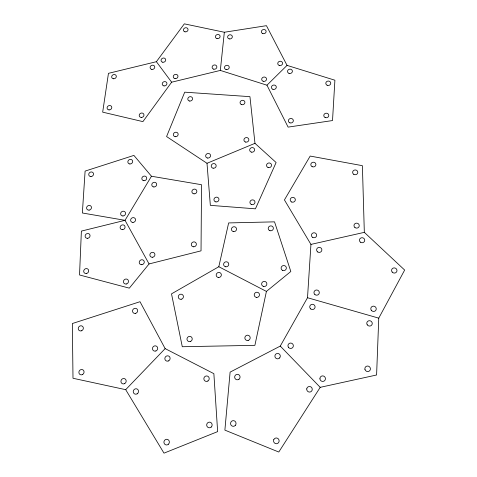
<?xml version="1.0" encoding="UTF-8"?>
<svg xmlns="http://www.w3.org/2000/svg" width="477" height="477" viewBox="0 0 477 477"><rect width="100%" height="100%" fill="white"/><g stroke="black" fill="none" stroke-linecap="round" stroke-linejoin="round"><path stroke-width="0.72" d="M378.762 318.141L376.597 374.994L320.21 387.336L278.783 452.035L224.882 430.129L230.105 372.132L280.267 346.087L307.51 297.72L310.938 244.403L284.429 199.923L310.181 156.068L362.389 165.68L364.327 232.353L404.657 270.06L378.762 318.141L307.51 297.72M220.332 70.423L224.333 32.251L266.44 25.675L287.053 65.385L334.902 80.214L332.517 120.556L288.108 127.115L266.959 85.198L220.332 70.423L171.637 82.199L142.909 121.623L102.674 112.149L108.458 73.339L156.396 61.694L184.325 23.85L224.333 32.251M266.416 291.417L254.891 345.336L182.28 346.725L171.511 293.85L218.812 266.726L228.644 222.926L274.537 221.853L290.827 271.491L266.416 291.417L218.812 266.726M151.465 176.24L125.028 220.326L81.388 231.089L79.528 274.973L129.321 288.15L149.068 263.942L201.032 250.848L201.527 184.718L151.465 176.24L133.9 155.407L85.103 171.094L82.36 212.992L125.028 220.326L149.068 263.942M125.695 389.673L165.143 348.615L140.011 301.714L72.343 323.531L72.999 378.267L125.695 389.673L163.987 453.15L217.637 431.619L213.869 373.664L165.143 348.615M266.959 85.198L287.053 65.385M207 163.289L254.974 143.333L276.111 162.52L255.428 208.825L210.345 205.354L207 163.289L166.58 136.559L184.718 92.174L249.942 96.658L254.974 143.333M310.938 244.403L364.327 232.353M280.267 346.087L320.21 387.336M156.396 61.694L171.637 82.199M87.637 238.309A2.558 2.331 -38.7 0 0 89.7 234.469A2.558 2.331 -38.7 0 0 85.419 234.922A2.558 2.331 -38.7 0 0 87.637 238.309M86.474 273.494A2.6 2.391 -42.8 0 0 88.197 269.41A2.6 2.391 -42.8 0 0 83.886 270.262A2.6 2.391 -42.8 0 0 86.474 273.494M126.292 284A2.618 2.445 -42.2 0 0 127.973 279.862A2.618 2.445 -42.2 0 0 123.615 280.72A2.618 2.445 -42.2 0 0 126.292 284M141.854 264.705A2.594 2.427 -38.1 0 0 143.893 260.764A2.594 2.427 -38.1 0 0 139.511 261.217A2.594 2.427 -38.1 0 0 141.854 264.705M122.672 229.681A2.546 2.349 -35.3 0 0 124.7 225.848A2.546 2.349 -35.3 0 0 120.395 226.307A2.546 2.349 -35.3 0 0 122.672 229.681M132.946 222.425A2.54 2.349 -33.6 0 0 135.313 218.782A2.54 2.349 -33.6 0 0 131.02 218.842A2.54 2.349 -33.6 0 0 132.946 222.425M152.515 257.264A2.582 2.421 -36 0 0 154.53 253.335A2.582 2.421 -36 0 0 150.154 253.788A2.582 2.421 -36 0 0 152.515 257.264M193.74 246.818A2.576 2.439 -29.4 0 0 196.077 243.079A2.576 2.439 -29.4 0 0 191.676 243.127A2.576 2.439 -29.4 0 0 193.74 246.818M194.044 193.847A2.522 2.343 -24 0 0 196.679 190.46A2.522 2.343 -24 0 0 192.398 190.132A2.522 2.343 -24 0 0 194.044 193.847M153.874 186.96A2.504 2.302 -28.1 0 0 156.522 183.603A2.504 2.302 -28.1 0 0 152.306 183.287A2.504 2.302 -28.1 0 0 153.874 186.96M129.881 163.969A2.474 2.242 -28.6 0 0 132.523 160.677A2.474 2.242 -28.6 0 0 128.379 160.379A2.474 2.242 -28.6 0 0 129.881 163.969M90.958 176.562A2.48 2.236 -32.7 0 0 93.313 173.056A2.48 2.236 -32.7 0 0 89.145 173.139A2.48 2.236 -32.7 0 0 90.958 176.562M89.08 210.124A2.522 2.29 -35.7 0 0 91.119 206.362A2.522 2.29 -35.7 0 0 86.886 206.821A2.522 2.29 -35.7 0 0 89.08 210.124M122.953 215.974A2.534 2.325 -33.8 0 0 125.32 212.354A2.534 2.325 -33.8 0 0 121.051 212.42A2.534 2.325 -33.8 0 0 122.953 215.974M143.905 180.717A2.498 2.284 -28.6 0 0 146.558 177.384A2.498 2.284 -28.6 0 0 142.367 177.074A2.498 2.284 -28.6 0 0 143.905 180.717M282.628 270.399A2.629 2.546 -9.2 0 0 286.355 267.824A2.629 2.546 -9.2 0 0 282.223 266.005A2.629 2.546 -9.2 0 0 282.628 270.399M269.934 230.689A2.588 2.463 -12.4 0 0 273.333 227.851A2.588 2.463 -12.4 0 0 269.123 226.503A2.588 2.463 -12.4 0 0 269.934 230.689M233.331 231.578A2.57 2.445 -20.5 0 0 236.455 228.453A2.57 2.445 -20.5 0 0 232.174 227.505A2.57 2.445 -20.5 0 0 233.331 231.578M225.764 266.798A2.606 2.504 -26.1 0 0 228.608 263.334A2.606 2.504 -26.1 0 0 224.19 262.755A2.606 2.504 -26.1 0 0 225.764 266.798M263.602 286.462A2.635 2.57 -17.2 0 0 266.774 283.219A2.635 2.57 -17.2 0 0 262.356 282.193A2.635 2.57 -17.2 0 0 263.602 286.462M190.389 341.514A2.695 2.6 -51 0 0 191.39 336.995A2.695 2.6 -51 0 0 187.032 338.521A2.695 2.6 -51 0 0 190.389 341.514M248.129 340.447A2.695 2.653 -45.2 0 0 249.477 335.999A2.695 2.653 -45.2 0 0 244.969 337.108A2.695 2.653 -45.2 0 0 248.129 340.447M256.453 297.392A2.647 2.582 -21.9 0 0 259.315 293.844A2.647 2.582 -21.9 0 0 254.801 293.23A2.647 2.582 -21.9 0 0 256.453 297.392M218.591 277.507A2.618 2.516 -29.6 0 0 221.107 273.78A2.618 2.516 -29.6 0 0 216.624 273.613A2.618 2.516 -29.6 0 0 218.591 277.507M181.117 299.282A2.635 2.522 -40.4 0 0 182.935 295.138A2.635 2.522 -40.4 0 0 178.476 295.806A2.635 2.522 -40.4 0 0 181.117 299.282M251.695 204.597A2.552 2.403 -15.4 0 0 254.939 201.676A2.552 2.403 -15.4 0 0 250.741 200.543A2.552 2.403 -15.4 0 0 251.695 204.597M268.074 167.499A2.522 2.343 -11.9 0 0 271.538 164.929A2.522 2.343 -11.9 0 0 267.514 163.474A2.522 2.343 -11.9 0 0 268.074 167.499M251.409 152.133A2.504 2.307 -14.1 0 0 254.587 149.307A2.504 2.307 -14.1 0 0 250.473 148.246A2.504 2.307 -14.1 0 0 251.409 152.133M213.147 168.196A2.504 2.313 -19.8 0 0 216.069 165.096A2.504 2.313 -19.8 0 0 211.877 164.398A2.504 2.313 -19.8 0 0 213.147 168.196M215.902 201.902A2.534 2.373 -21.4 0 0 218.86 198.724A2.534 2.373 -21.4 0 0 214.608 197.991A2.534 2.373 -21.4 0 0 215.902 201.902M241.744 104.672A2.451 2.212 -14.4 0 0 244.868 101.935A2.451 2.212 -14.4 0 0 240.849 100.945A2.451 2.212 -14.4 0 0 241.744 104.672M189.637 101.041A2.427 2.176 -19.7 0 0 192.487 98.083A2.427 2.176 -19.7 0 0 188.445 97.463A2.427 2.176 -19.7 0 0 189.637 101.041M175.172 136.708A2.457 2.23 -22.6 0 0 178.07 133.685A2.457 2.23 -22.6 0 0 173.986 133.029A2.457 2.23 -22.6 0 0 175.172 136.708M207.561 158.048A2.492 2.29 -20 0 0 210.47 154.971A2.492 2.29 -20 0 0 206.302 154.286A2.492 2.29 -20 0 0 207.561 158.048M245.643 142.068A2.486 2.284 -14.7 0 0 248.809 139.266A2.486 2.284 -14.7 0 0 244.719 138.223A2.486 2.284 -14.7 0 0 245.643 142.068M289.921 122.857A2.492 2.272 -9 0 0 293.325 120.359A2.492 2.272 -9 0 0 289.336 118.97A2.492 2.272 -9 0 0 289.921 122.857M325.147 117.521A2.51 2.278 -5 0 0 328.796 115.333A2.51 2.278 -5 0 0 324.938 113.58A2.51 2.278 -5 0 0 325.147 117.521M327.144 85.252A2.474 2.218 -5.5 0 0 330.752 83.105A2.474 2.218 -5.5 0 0 326.942 81.412A2.474 2.218 -5.5 0 0 327.144 85.252M289.038 73.386A2.445 2.182 -9.4 0 0 292.377 70.96A2.445 2.182 -9.4 0 0 288.472 69.648A2.445 2.182 -9.4 0 0 289.038 73.386M272.927 89.306A2.451 2.2 -11 0 0 276.29 86.862A2.451 2.2 -11 0 0 272.385 85.532A2.451 2.2 -11 0 0 272.927 89.306M213.744 69.177A2.403 2.135 -16.5 0 0 216.826 66.512A2.403 2.135 -16.5 0 0 212.903 65.576A2.403 2.135 -16.5 0 0 213.744 69.177M217.029 38.607A2.379 2.081 -15.7 0 0 220.07 35.996A2.379 2.081 -15.7 0 0 216.194 35.101A2.379 2.081 -15.7 0 0 217.029 38.607M184.969 31.816A2.355 2.051 -18.1 0 0 188.01 29.228A2.355 2.051 -18.1 0 0 184.188 28.346A2.355 2.051 -18.1 0 0 184.969 31.816M162.824 62.243A2.379 2.093 -20.7 0 0 165.632 59.369A2.379 2.093 -20.7 0 0 161.685 58.802A2.379 2.093 -20.7 0 0 162.824 62.243M175.059 78.633A2.403 2.129 -20.2 0 0 177.885 75.724A2.403 2.129 -20.2 0 0 173.89 75.139A2.403 2.129 -20.2 0 0 175.059 78.633M263.173 81.263A2.439 2.182 -12 0 0 266.524 78.83A2.439 2.182 -12 0 0 262.648 77.518A2.439 2.182 -12 0 0 263.173 81.263M279.242 65.444A2.433 2.164 -10.4 0 0 282.575 63.036A2.433 2.164 -10.4 0 0 278.693 61.742A2.433 2.164 -10.4 0 0 279.242 65.444M262.827 33.587A2.391 2.099 -11.8 0 0 266.112 31.226A2.391 2.099 -11.8 0 0 262.314 29.991A2.391 2.099 -11.8 0 0 262.827 33.587M229.258 38.905A2.385 2.087 -14.7 0 0 232.293 36.288A2.385 2.087 -14.7 0 0 228.4 35.393A2.385 2.087 -14.7 0 0 229.258 38.905M226.116 69.541A2.409 2.141 -15.4 0 0 229.193 66.869A2.409 2.141 -15.4 0 0 225.251 65.933A2.409 2.141 -15.4 0 0 226.116 69.541M109.054 109.901A2.415 2.135 -26.9 0 0 111.648 106.735A2.415 2.135 -26.9 0 0 107.611 106.49A2.415 2.135 -26.9 0 0 109.054 109.901M141.234 117.443A2.427 2.17 -24.8 0 0 143.81 114.247A2.427 2.17 -24.8 0 0 139.725 113.997A2.427 2.17 -24.8 0 0 141.234 117.443M164.016 85.908A2.403 2.135 -21.4 0 0 166.849 82.986A2.403 2.135 -21.4 0 0 162.86 82.402A2.403 2.135 -21.4 0 0 164.016 85.908M151.859 69.427A2.385 2.099 -21.8 0 0 154.679 66.547A2.385 2.099 -21.8 0 0 150.738 65.975A2.385 2.099 -21.8 0 0 151.859 69.427M113.621 78.783A2.385 2.087 -25 0 0 116.179 75.682A2.385 2.087 -25 0 0 112.19 75.467A2.385 2.087 -25 0 0 113.621 78.783M211.228 427.052A2.838 2.731 -77.2 0 0 210.274 422.258A2.838 2.731 -77.2 0 0 206.732 425.585A2.838 2.731 -77.2 0 0 211.228 427.052M207.883 381.016A2.755 2.671 -64.8 0 0 207.871 376.27A2.755 2.671 -64.8 0 0 203.852 378.75A2.755 2.671 -64.8 0 0 207.883 381.016M168.536 360.91A2.725 2.606 -56.3 0 0 169.061 356.271A2.725 2.606 -56.3 0 0 164.863 358.293A2.725 2.606 -56.3 0 0 168.536 360.91M137.161 393.823A2.779 2.618 -61.8 0 0 137.269 389.077A2.779 2.618 -61.8 0 0 133.238 391.551A2.779 2.618 -61.8 0 0 137.161 393.823M168.417 444.23A2.868 2.707 -73.3 0 0 167.54 439.4A2.868 2.707 -73.3 0 0 163.963 442.739A2.868 2.707 -73.3 0 0 168.417 444.23M135.587 313.365A2.653 2.498 -46.6 0 0 137.03 309.054A2.653 2.498 -46.6 0 0 132.66 310.175A2.653 2.498 -46.6 0 0 135.587 313.365M81.489 330.805A2.677 2.474 -50.6 0 0 82.587 326.375A2.677 2.474 -50.6 0 0 78.317 327.926A2.677 2.474 -50.6 0 0 81.489 330.805M82.42 374.606A2.743 2.534 -56.8 0 0 83.081 369.967A2.743 2.534 -56.8 0 0 78.896 371.982A2.743 2.534 -56.8 0 0 82.42 374.606M124.563 383.669A2.761 2.588 -59.4 0 0 125.159 378.976A2.761 2.588 -59.4 0 0 120.943 381.016A2.761 2.588 -59.4 0 0 124.563 383.669M155.866 350.989A2.707 2.576 -53.8 0 0 156.861 346.445A2.707 2.576 -53.8 0 0 152.527 348.025A2.707 2.576 -53.8 0 0 155.866 350.989M319.924 378.827A2.802 2.749 53 0 0 324.253 380.974A2.802 2.749 53 0 0 323.865 376.168A2.802 2.749 53 0 0 319.924 378.827M364.971 369.502A2.832 2.737 41.3 0 0 369.669 370.772A2.832 2.737 41.3 0 0 368.292 366.121A2.832 2.737 41.3 0 0 364.971 369.502M367.23 324.807A2.767 2.665 26.6 0 0 371.977 324.652A2.767 2.665 26.6 0 0 369.353 320.699A2.767 2.665 26.6 0 0 367.23 324.807M310.682 308.911A2.689 2.635 7.9 0 0 315.058 307.391A2.689 2.635 7.9 0 0 311.505 304.427A2.689 2.635 7.9 0 0 310.682 308.911M288.346 347.178A2.713 2.701 23.8 0 0 293.039 347.041A2.713 2.701 23.8 0 0 290.565 343.052A2.713 2.701 23.8 0 0 288.346 347.178M392.195 272.081A2.719 2.582 17.1 0 0 396.822 271.449A2.719 2.582 17.1 0 0 393.817 267.913A2.719 2.582 17.1 0 0 392.195 272.081M360.409 242.161A2.659 2.522 7.9 0 0 364.708 240.664A2.659 2.522 7.9 0 0 361.143 237.856A2.659 2.522 7.9 0 0 360.409 242.161M317.76 251.969A2.635 2.528 0.2 0 0 321.874 250.073A2.635 2.528 0.2 0 0 318.105 247.605A2.635 2.528 0.2 0 0 317.76 251.969M314.909 294.577A2.677 2.606 5.8 0 0 319.268 293.063A2.677 2.606 5.8 0 0 315.726 290.135A2.677 2.606 5.8 0 0 314.909 294.577M371.249 310.205A2.749 2.641 22.8 0 0 375.971 310.044A2.749 2.641 22.8 0 0 373.354 306.139A2.749 2.641 22.8 0 0 371.249 310.205M238.971 379.245A2.755 2.701 -70.3 0 0 238.44 374.523A2.755 2.701 -70.3 0 0 234.672 377.402A2.755 2.701 -70.3 0 0 238.971 379.245M235.352 425.353A2.844 2.749 -82.6 0 0 233.867 420.696A2.844 2.749 -82.6 0 0 230.689 424.387A2.844 2.749 -82.6 0 0 235.352 425.353M273.786 439.651A2.892 2.796 82.3 0 0 276.63 443.729A2.892 2.796 82.3 0 0 278.598 439.174A2.892 2.796 82.3 0 0 273.786 439.651M306.747 388.916A2.808 2.755 62.9 0 0 310.593 391.867A2.808 2.755 62.9 0 0 311.147 387.062A2.808 2.755 62.9 0 0 306.747 388.916M279.653 357.923A2.719 2.713 -83.3 0 0 278.121 353.469A2.719 2.713 -83.3 0 0 275.044 357.029A2.719 2.713 -83.3 0 0 279.653 357.923M353.797 174.338A2.582 2.391 0.9 0 0 357.798 172.501A2.582 2.391 0.9 0 0 354.071 170.2A2.582 2.391 0.9 0 0 353.797 174.338M312.137 166.658A2.546 2.361 -5.3 0 0 315.905 164.482A2.546 2.361 -5.3 0 0 312.041 162.568A2.546 2.361 -5.3 0 0 312.137 166.658M291.745 202.021A2.57 2.421 -7.9 0 0 295.323 199.469A2.57 2.421 -7.9 0 0 291.244 197.86A2.57 2.421 -7.9 0 0 291.745 202.021M312.799 237.451A2.618 2.498 -2.2 0 0 316.668 235.191A2.618 2.498 -2.2 0 0 312.697 233.128A2.618 2.498 -2.2 0 0 312.799 237.451M354.948 227.547A2.641 2.492 5.3 0 0 359.223 226.056A2.641 2.492 5.3 0 0 355.681 223.29A2.641 2.492 5.3 0 0 354.948 227.547"/></g></svg>
